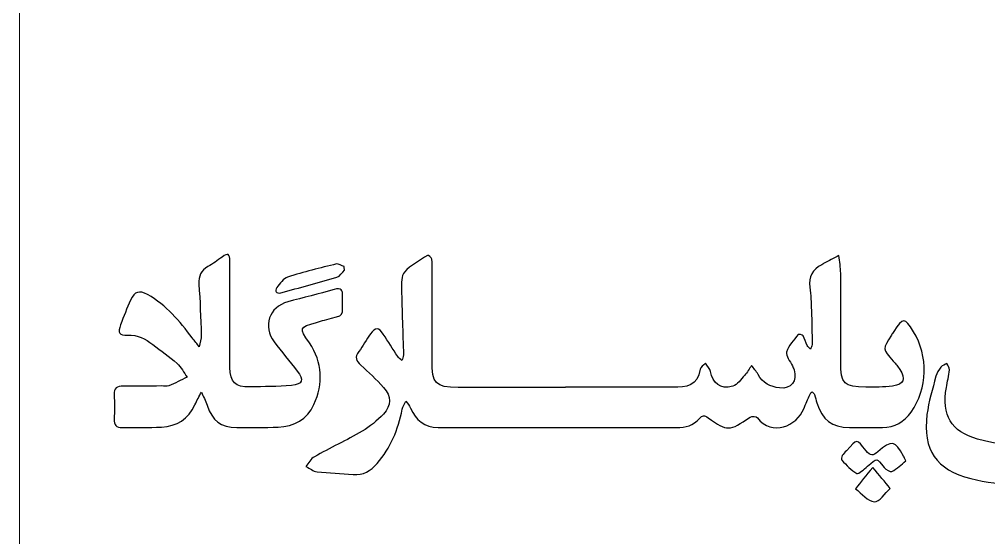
# Model space of a CAD drawing. Header units: millimetres. Extents: x 83 to 133, y -64 to 36.
# Drawn here: x 82.82 to 110.25, y -16.9 to -2.24 of the extents above; entities that cross this region are included whole.
import ezdxf

# ---------------------------------------------------------------- set-up
doc = ezdxf.new("R2010")
doc.units = ezdxf.units.MM
doc.header["$MEASUREMENT"] = 0
doc.layers.add('Layer 1', color=7, linetype='Continuous')

msp = doc.modelspace()

# ---------------------------------------------------------------- linework, layer by layer
at = {"layer": 'Layer 1', "color": 250, "lineweight": 18}
msp.add_open_spline([(129.818, 35.5359), (129.818, 35.5359), (85.818, 35.5359), (85.818, 35.5359), (84.1657, 35.5359), (82.818, 34.1882), (82.818, 32.5359), (82.818, 32.5359), (82.818, -61.4641), (82.818, -61.4641), (82.818, -63.1164), (84.1657, -64.4641), (85.818, -64.4641), (85.818, -64.4641), (129.818, -64.4641), (129.818, -64.4641), (131.4703, -64.4641), (132.818, -63.1164), (132.818, -61.4641), (132.818, -61.4641), (132.818, 32.5359), (132.818, 32.5359), (132.818, 34.1882), (131.4703, 35.5359), (129.818, 35.5359)], degree=3, knots=[0, 0, 0, 0, 0.125, 0.125, 0.125, 0.25, 0.25, 0.25, 0.375, 0.375, 0.375, 0.5, 0.5, 0.5, 0.625, 0.625, 0.625, 0.75, 0.75, 0.75, 0.875, 0.875, 0.875, 1, 1, 1, 1], dxfattribs=at)
at = {"layer": 'Layer 1', "color": 250}
for points, knots in [([(88.7751, -10.6378), (88.7751, -11.1192), (88.7706, -11.601), (88.7765, -12.0823), (88.7818, -12.5023), (88.9237, -12.64), (89.3449, -12.6341), (89.7356, -12.6283), (90.1279, -12.6269), (90.5168, -12.5908), (90.8382, -12.5614), (90.8798, -12.4427), (90.6833, -12.1857), (90.4698, -11.9072), (90.2377, -11.643), (90.0286, -11.3617), (89.6981, -10.9165), (89.8828, -10.3795), (90.4183, -10.2278), (90.8517, -10.1046), (91.2924, -10.0088), (91.7247, -9.882), (91.9287, -9.8218), (91.9734, -9.8909), (91.968, -10.0771), (91.9486, -10.6902), (92.0718, -10.5755), (91.4578, -10.7448), (91.381, -10.7666), (91.3042, -10.7886), (91.227, -10.8107), (90.7331, -10.9535), (90.7299, -10.9558), (91.0252, -11.3919), (91.4032, -11.9492), (91.423, -12.5375), (91.1566, -13.1341), (90.9669, -13.5598), (90.5916, -13.749), (90.1429, -13.772), (89.7527, -13.7924), (89.3603, -13.7834), (88.9692, -13.7797), (88.5118, -13.7752), (88.2815, -13.5973), (88.1293, -13.1548), (88.0855, -13.0271), (88.0237, -12.9051), (87.9699, -12.7809), (87.909, -12.9006), (87.8435, -13.018), (87.787, -13.14), (87.5993, -13.5435), (87.275, -13.7518), (86.8406, -13.7725), (86.4703, -13.7902), (86.0982, -13.7729), (85.7275, -13.7806), (85.5578, -13.7843), (85.494, -13.7152), (85.5004, -13.5481), (85.509, -13.3177), (85.5108, -13.0866), (85.5004, -12.8563), (85.4914, -12.6653), (85.5871, -12.6098), (85.7555, -12.6107), (86.1164, -12.6121), (86.4776, -12.6102), (86.8388, -12.6093), (86.9088, -12.6093), (86.9878, -12.6296), (87.0478, -12.6048), (87.2245, -12.533), (87.3942, -12.4431), (87.5667, -12.3601), (87.4732, -12.2277), (87.4001, -12.0737), (87.2822, -11.9685), (87.0664, -11.7757), (86.8234, -11.6128), (86.5927, -11.4362), (86.3827, -11.2741), (86.1673, -11.1553), (85.8806, -11.1716), (85.6377, -11.1851), (85.5989, -11.106), (85.6841, -10.8772), (85.7718, -10.6428), (85.8611, -10.4079), (85.9673, -10.1814), (86.0842, -9.932), (86.2048, -9.8932), (86.4478, -10.026), (86.9806, -10.3163), (87.3499, -10.7791), (87.7122, -11.2484), (87.7776, -11.3332), (87.8449, -11.4168), (87.9112, -11.5003), (87.9312, -11.3897), (87.9708, -11.2786), (87.9673, -11.1689), (87.9519, -10.688), (87.9306, -10.2075), (87.8986, -9.7271), (87.8837, -9.5013), (87.9578, -9.3427), (88.1559, -9.2298), (88.2951, -9.1508), (88.4283, -9.0601), (88.5538, -8.9608), (88.7222, -8.828), (88.7756, -8.8799), (88.7751, -9.0732), (88.7724, -9.5948), (88.7742, -10.1167), (88.7742, -10.6378), (88.7742, -10.6378), (88.7751, -10.6378), (88.7751, -10.6378)], [0, 0, 0, 0, 0.025, 0.025, 0.025, 0.05, 0.05, 0.05, 0.075, 0.075, 0.075, 0.1, 0.1, 0.1, 0.125, 0.125, 0.125, 0.15, 0.15, 0.15, 0.175, 0.175, 0.175, 0.2, 0.2, 0.2, 0.225, 0.225, 0.225, 0.25, 0.25, 0.25, 0.275, 0.275, 0.275, 0.3, 0.3, 0.3, 0.325, 0.325, 0.325, 0.35, 0.35, 0.35, 0.375, 0.375, 0.375, 0.4, 0.4, 0.4, 0.425, 0.425, 0.425, 0.45, 0.45, 0.45, 0.475, 0.475, 0.475, 0.5, 0.5, 0.5, 0.525, 0.525, 0.525, 0.55, 0.55, 0.55, 0.575, 0.575, 0.575, 0.6, 0.6, 0.6, 0.625, 0.625, 0.625, 0.65, 0.65, 0.65, 0.675, 0.675, 0.675, 0.7, 0.7, 0.7, 0.725, 0.725, 0.725, 0.75, 0.75, 0.75, 0.775, 0.775, 0.775, 0.8, 0.8, 0.8, 0.825, 0.825, 0.825, 0.85, 0.85, 0.85, 0.875, 0.875, 0.875, 0.9, 0.9, 0.9, 0.925, 0.925, 0.925, 0.95, 0.95, 0.95, 0.975, 0.975, 0.975, 1, 1, 1, 1]), ([(98.2747, -12.6442), (99.2885, -12.6442), (100.3017, -12.6392), (101.3151, -12.6469), (101.6953, -12.6496), (102.0204, -12.6058), (102.0849, -12.1362), (102.0935, -12.0735), (102.182, -12.0224), (102.234, -11.9659), (102.2855, -12.0445), (102.368, -12.1177), (102.383, -12.2021), (102.4398, -12.5241), (102.6499, -12.7187), (103.0115, -12.6122), (103.1415, -12.5733), (103.2437, -12.422), (103.3448, -12.3096), (103.4207, -12.2251), (103.4757, -12.1217), (103.5399, -12.027), (103.6026, -12.1113), (103.6753, -12.1905), (103.7255, -12.2821), (103.8591, -12.5254), (104.0731, -12.637), (104.3355, -12.6655), (104.661, -12.7012), (104.8462, -12.4636), (104.7451, -12.1494), (104.7328, -12.1113), (104.7144, -12.0753), (104.6976, -12.0386), (104.6371, -11.9068), (104.5008, -11.7528), (104.5319, -11.6485), (104.5861, -11.4666), (104.7401, -11.3126), (104.8625, -11.1546), (104.8755, -11.1378), (104.9822, -11.1578), (105.0002, -11.1874), (105.0517, -11.2719), (105.0751, -11.3727), (105.119, -11.4625), (105.1379, -11.5027), (105.179, -11.532), (105.2098, -11.5663), (105.2255, -11.5243), (105.2553, -11.482), (105.2548, -11.4395), (105.2526, -11.1185), (105.2476, -10.7973), (105.2359, -10.4763), (105.2278, -10.256), (105.2178, -10.0347), (105.1894, -9.8162), (105.1515, -9.5172), (105.2666, -9.3117), (105.529, -9.1785), (105.547, -9.1695), (105.5619, -9.1551), (105.5795, -9.146), (105.7244, -9.0715), (105.8695, -8.9975), (106.0149, -8.923), (106.032, -9.0892), (106.0636, -9.2553), (106.0645, -9.4214), (106.069, -10.2546), (106.0622, -11.0877), (106.0654, -11.9204), (106.0681, -12.5526), (106.1562, -12.6392), (106.778, -12.6392), (107.0281, -12.6392), (107.2819, -12.646), (107.5285, -12.6103), (107.8604, -12.5615), (107.9145, -12.4198), (107.7375, -12.1417), (107.6837, -12.0576), (107.6196, -11.9791), (107.5528, -11.9046), (107.2485, -11.5624), (107.2471, -11.5627), (107.4981, -11.1712), (107.5199, -11.1374), (107.5451, -11.1062), (107.5673, -11.0724), (107.8329, -10.6592), (107.8649, -10.6587), (108.1235, -11.0728), (108.5526, -11.7587), (108.5273, -12.6867), (108.0594, -13.345), (107.8613, -13.624), (107.5953, -13.7812), (107.2471, -13.7826), (106.936, -13.7835), (106.6249, -13.7884), (106.3138, -13.7821), (105.8035, -13.7712), (105.5435, -13.5726), (105.3872, -13.0858), (105.3632, -13.0095), (105.3511, -12.9291), (105.3239, -12.8537), (105.3132, -12.823), (105.2779, -12.8005), (105.2539, -12.7743), (105.2355, -12.7968), (105.2101, -12.8168), (105.1984, -12.842), (105.1365, -12.9788), (105.0733, -13.1156), (105.0192, -13.2557), (104.8322, -13.7378), (104.1124, -14.0449), (103.7092, -13.509), (103.6799, -13.4697), (103.5467, -13.4588), (103.4997, -13.4904), (102.9086, -13.8918), (102.8607, -13.8986), (102.3116, -13.5085), (102.2073, -13.4345), (102.1509, -13.4299), (102.0651, -13.5297), (101.8966, -13.7244), (101.6713, -13.7884), (101.4175, -13.7875), (99.1693, -13.7826), (96.9214, -13.7807), (94.6736, -13.7794), (94.283, -13.7794), (94.0382, -13.5803), (93.8906, -13.2326), (93.8608, -13.1626), (93.8011, -13.1053), (93.7555, -13.042), (93.7198, -13.1174), (93.6675, -13.1892), (93.6521, -13.2687), (93.541, -13.8395), (93.3234, -14.3588), (92.9404, -14.8048), (92.7594, -15.0167), (92.5526, -15.1396), (92.2623, -15.1115), (91.9231, -15.079), (91.5813, -15.074), (91.2432, -15.0347), (91.1342, -15.0221), (91.0336, -14.9386), (90.9293, -14.8875), (91.0079, -14.7936), (91.0679, -14.6667), (91.1676, -14.6108), (91.6133, -14.3615), (92.0785, -14.146), (92.5197, -13.8891), (92.7409, -13.7605), (92.9424, -13.5856), (93.123, -13.402), (93.3506, -13.1712), (93.3482, -12.8943), (93.126, -12.6478), (92.9251, -12.4252), (92.7034, -12.2198), (92.4799, -12.0179), (92.3475, -11.8987), (92.3016, -11.7953), (92.424, -11.6372), (92.5458, -11.4792), (92.6362, -11.2968), (92.7554, -11.1365), (92.9008, -10.9414), (92.9826, -10.9441), (93.1184, -11.1424), (93.2598, -11.3491), (93.387, -11.565), (93.5248, -11.7737), (93.5551, -11.8193), (93.6048, -11.8509), (93.6453, -11.8893), (93.6607, -11.8368), (93.6905, -11.7841), (93.6891, -11.7321), (93.6725, -11.1108), (93.645, -10.4895), (93.6346, -9.8676), (93.6318, -9.7037), (93.6228, -9.4865), (93.7162, -9.3859), (93.896, -9.1921), (94.1453, -9.062), (94.3719, -8.9153), (94.3845, -8.9071), (94.4808, -8.9798), (94.4889, -9.0232), (94.5078, -9.1306), (94.4997, -9.2431), (94.4997, -9.3537), (94.4997, -10.1963), (94.4992, -11.0394), (94.4992, -11.8825), (94.4992, -12.5444), (94.5832, -12.6424), (95.2339, -12.6483), (96.2477, -12.6564), (97.261, -12.6505), (98.2747, -12.6505), (98.2747, -12.6505), (98.2747, -12.6442), (98.2747, -12.6442)], [0, 0, 0, 0, 0.0138889, 0.0138889, 0.0138889, 0.0277778, 0.0277778, 0.0277778, 0.0416667, 0.0416667, 0.0416667, 0.0555556, 0.0555556, 0.0555556, 0.0694444, 0.0694444, 0.0694444, 0.0833333, 0.0833333, 0.0833333, 0.0972222, 0.0972222, 0.0972222, 0.1111111, 0.1111111, 0.1111111, 0.125, 0.125, 0.125, 0.1388889, 0.1388889, 0.1388889, 0.1527778, 0.1527778, 0.1527778, 0.1666667, 0.1666667, 0.1666667, 0.1805556, 0.1805556, 0.1805556, 0.1944444, 0.1944444, 0.1944444, 0.2083333, 0.2083333, 0.2083333, 0.2222222, 0.2222222, 0.2222222, 0.2361111, 0.2361111, 0.2361111, 0.25, 0.25, 0.25, 0.2638889, 0.2638889, 0.2638889, 0.2777778, 0.2777778, 0.2777778, 0.2916667, 0.2916667, 0.2916667, 0.3055556, 0.3055556, 0.3055556, 0.3194444, 0.3194444, 0.3194444, 0.3333333, 0.3333333, 0.3333333, 0.3472222, 0.3472222, 0.3472222, 0.3611111, 0.3611111, 0.3611111, 0.375, 0.375, 0.375, 0.3888889, 0.3888889, 0.3888889, 0.4027778, 0.4027778, 0.4027778, 0.4166667, 0.4166667, 0.4166667, 0.4305556, 0.4305556, 0.4305556, 0.4444444, 0.4444444, 0.4444444, 0.4583333, 0.4583333, 0.4583333, 0.4722222, 0.4722222, 0.4722222, 0.4861111, 0.4861111, 0.4861111, 0.5, 0.5, 0.5, 0.5138889, 0.5138889, 0.5138889, 0.5277778, 0.5277778, 0.5277778, 0.5416667, 0.5416667, 0.5416667, 0.5555556, 0.5555556, 0.5555556, 0.5694444, 0.5694444, 0.5694444, 0.5833333, 0.5833333, 0.5833333, 0.5972222, 0.5972222, 0.5972222, 0.6111111, 0.6111111, 0.6111111, 0.625, 0.625, 0.625, 0.6388889, 0.6388889, 0.6388889, 0.6527778, 0.6527778, 0.6527778, 0.6666667, 0.6666667, 0.6666667, 0.6805556, 0.6805556, 0.6805556, 0.6944444, 0.6944444, 0.6944444, 0.7083333, 0.7083333, 0.7083333, 0.7222222, 0.7222222, 0.7222222, 0.7361111, 0.7361111, 0.7361111, 0.75, 0.75, 0.75, 0.7638889, 0.7638889, 0.7638889, 0.7777778, 0.7777778, 0.7777778, 0.7916667, 0.7916667, 0.7916667, 0.8055556, 0.8055556, 0.8055556, 0.8194444, 0.8194444, 0.8194444, 0.8333333, 0.8333333, 0.8333333, 0.8472222, 0.8472222, 0.8472222, 0.8611111, 0.8611111, 0.8611111, 0.875, 0.875, 0.875, 0.8888889, 0.8888889, 0.8888889, 0.9027778, 0.9027778, 0.9027778, 0.9166667, 0.9166667, 0.9166667, 0.9305556, 0.9305556, 0.9305556, 0.9444444, 0.9444444, 0.9444444, 0.9583333, 0.9583333, 0.9583333, 0.9722222, 0.9722222, 0.9722222, 0.9861111, 0.9861111, 0.9861111, 1, 1, 1, 1]), ([(122.4735, -13.7826), (120.7382, -13.7826), (119.0024, -13.7844), (117.2666, -13.7817), (116.768, -13.7808), (116.582, -13.6599), (116.4981, -13.169), (116.4077, -12.6385), (116.3866, -12.0961), (116.3305, -11.5597), (116.3234, -11.4902), (116.2899, -11.4237), (116.2682, -11.3556), (116.2312, -11.4116), (116.1842, -11.4635), (116.159, -11.524), (115.9679, -11.9868), (115.7634, -12.4452), (115.5972, -12.9166), (115.3696, -13.5618), (114.9461, -13.9082), (114.2512, -13.8952), (114.0307, -13.8916), (113.8384, -13.9768), (113.7503, -14.1683), (113.4722, -14.7698), (112.9375, -14.9997), (112.3587, -15.1653), (111.4944, -15.4128), (110.6184, -15.4493), (109.7451, -15.2272), (108.7638, -14.977), (108.3822, -14.4225), (108.5064, -13.4155), (108.5512, -13.0502), (108.6659, -12.6931), (108.7597, -12.3355), (108.7845, -12.241), (108.8419, -12.1508), (108.9029, -12.0731), (108.9413, -12.0248), (109.0149, -12.0036), (109.0727, -11.9702), (109.0962, -12.0302), (109.145, -12.0929), (109.1391, -12.1503), (109.1228, -12.3192), (109.0857, -12.4863), (109.0551, -12.6533), (108.9115, -13.43), (109.1906, -13.9046), (109.9374, -14.1119), (111.0062, -14.4077), (112.0791, -14.3679), (113.147, -14.1051), (113.241, -14.082), (113.5336, -14.0752), (113.2699, -13.8468), (113.2519, -13.831), (113.2356, -13.7853), (113.2455, -13.7696), (113.4623, -13.4011), (113.1042, -13.5131), (112.9863, -13.4891), (112.5849, -13.4075), (112.1744, -13.3723), (111.7717, -13.2959), (111.2487, -13.1965), (111.0334, -12.8728), (111.1647, -12.3571), (111.3905, -11.4694), (111.8131, -10.7162), (112.7004, -10.3269), (112.9294, -10.2263), (113.0486, -10.0858), (113.0332, -9.8257), (113.0256, -9.6876), (113.0654, -9.5471), (113.0798, -9.408), (113.1056, -9.1583), (113.1403, -9.1304), (113.3828, -9.2256), (113.7363, -9.3647), (114.0831, -9.5214), (114.4363, -9.6627), (114.606, -9.7313), (114.6119, -9.8085), (114.467, -9.9039), (114.3053, -10.01), (114.3564, -10.102), (114.4647, -10.2122), (114.9177, -10.6715), (115.2103, -11.2251), (115.4098, -11.8333), (115.4323, -11.901), (115.492, -11.9561), (115.534, -12.0175), (115.576, -11.9657), (115.6378, -11.9196), (115.6569, -11.8609), (115.8003, -11.4148), (115.9513, -10.97), (116.07, -10.517), (116.1942, -10.0429), (116.2853, -9.5602), (116.3923, -9.0816), (116.4032, -9.0332), (116.4145, -8.9812), (116.4407, -8.9411), (116.4759, -8.8878), (116.5261, -8.844), (116.5694, -8.7962), (116.5974, -8.8544), (116.6444, -8.9114), (116.6498, -8.9714), (116.6935, -9.4703), (116.7369, -9.9689), (116.7662, -10.4687), (116.7975, -10.9989), (116.8078, -11.5307), (116.8371, -12.0613), (116.8602, -12.4736), (116.9754, -12.587), (117.3822, -12.6285), (117.482, -12.6385), (117.5822, -12.6438), (117.6821, -12.6438), (120.5716, -12.6488), (123.4606, -12.6533), (126.3496, -12.657), (127.0311, -12.6579), (127.04, -12.657), (127.0839, -11.9909), (127.1236, -11.3939), (127.0446, -10.8033), (126.8437, -10.2443), (126.7033, -9.8519), (126.7615, -9.5675), (127.0532, -9.2744), (127.4741, -8.8517), (127.4587, -8.8378), (127.7115, -9.4012), (127.8059, -9.6113), (127.9007, -9.8217), (128.0009, -10.0289), (128.0665, -10.1643), (128.0556, -10.2435), (127.8814, -10.224), (127.7621, -10.2109), (127.6921, -10.2435), (127.6772, -10.3771), (127.6204, -10.8846), (127.5545, -11.3912), (127.4984, -11.8987), (127.4921, -11.9616), (127.5223, -12.0284), (127.5354, -12.0925), (127.5968, -12.0659), (127.6663, -12.0491), (127.7183, -12.0104), (128.2142, -11.6351), (128.7108, -11.2576), (129.3128, -11.0657), (129.529, -10.9966), (129.7603, -10.9437), (129.9861, -10.9384), (130.6485, -10.9207), (131.0147, -11.4784), (130.7365, -12.0758), (130.3193, -12.9739), (129.5783, -13.4734), (128.6313, -13.6445), (128.0732, -13.7448), (127.4966, -13.7755), (126.928, -13.7823), (125.4434, -13.8007), (123.9587, -13.7885), (122.4735, -13.7885), (122.4735, -13.7885), (122.4735, -13.7826), (122.4735, -13.7826)], [0, 0, 0, 0, 0.0166667, 0.0166667, 0.0166667, 0.0333333, 0.0333333, 0.0333333, 0.05, 0.05, 0.05, 0.0666667, 0.0666667, 0.0666667, 0.0833333, 0.0833333, 0.0833333, 0.1, 0.1, 0.1, 0.1166667, 0.1166667, 0.1166667, 0.1333333, 0.1333333, 0.1333333, 0.15, 0.15, 0.15, 0.1666667, 0.1666667, 0.1666667, 0.1833333, 0.1833333, 0.1833333, 0.2, 0.2, 0.2, 0.2166667, 0.2166667, 0.2166667, 0.2333333, 0.2333333, 0.2333333, 0.25, 0.25, 0.25, 0.2666667, 0.2666667, 0.2666667, 0.2833333, 0.2833333, 0.2833333, 0.3, 0.3, 0.3, 0.3166667, 0.3166667, 0.3166667, 0.3333333, 0.3333333, 0.3333333, 0.35, 0.35, 0.35, 0.3666667, 0.3666667, 0.3666667, 0.3833333, 0.3833333, 0.3833333, 0.4, 0.4, 0.4, 0.4166667, 0.4166667, 0.4166667, 0.4333333, 0.4333333, 0.4333333, 0.45, 0.45, 0.45, 0.4666667, 0.4666667, 0.4666667, 0.4833333, 0.4833333, 0.4833333, 0.5, 0.5, 0.5, 0.5166667, 0.5166667, 0.5166667, 0.5333333, 0.5333333, 0.5333333, 0.55, 0.55, 0.55, 0.5666667, 0.5666667, 0.5666667, 0.5833333, 0.5833333, 0.5833333, 0.6, 0.6, 0.6, 0.6166667, 0.6166667, 0.6166667, 0.6333333, 0.6333333, 0.6333333, 0.65, 0.65, 0.65, 0.6666667, 0.6666667, 0.6666667, 0.6833333, 0.6833333, 0.6833333, 0.7, 0.7, 0.7, 0.7166667, 0.7166667, 0.7166667, 0.7333333, 0.7333333, 0.7333333, 0.75, 0.75, 0.75, 0.7666667, 0.7666667, 0.7666667, 0.7833333, 0.7833333, 0.7833333, 0.8, 0.8, 0.8, 0.8166667, 0.8166667, 0.8166667, 0.8333333, 0.8333333, 0.8333333, 0.85, 0.85, 0.85, 0.8666667, 0.8666667, 0.8666667, 0.8833333, 0.8833333, 0.8833333, 0.9, 0.9, 0.9, 0.9166667, 0.9166667, 0.9166667, 0.9333333, 0.9333333, 0.9333333, 0.95, 0.95, 0.95, 0.9666667, 0.9666667, 0.9666667, 0.9833333, 0.9833333, 0.9833333, 1, 1, 1, 1]), ([(92.0197, -9.3312), (91.9488, -9.3998), (91.8897, -9.5055), (91.8061, -9.5304), (91.2805, -9.6879), (90.75, -9.8298), (90.2203, -9.9725), (90.0853, -10.0086), (90.0397, -9.925), (90.1065, -9.828), (90.1864, -9.7115), (90.2884, -9.5688), (90.4104, -9.5295), (90.865, -9.3832), (91.3311, -9.2698), (91.7962, -9.1574), (91.8567, -9.1429), (91.9358, -9.2052), (92.0067, -9.2314), (92.0106, -9.2653), (92.0153, -9.2983), (92.0197, -9.3312)], [0, 0, 0, 0, 0.1428571, 0.1428571, 0.1428571, 0.2857143, 0.2857143, 0.2857143, 0.4285714, 0.4285714, 0.4285714, 0.5714286, 0.5714286, 0.5714286, 0.7142857, 0.7142857, 0.7142857, 0.8571429, 0.8571429, 0.8571429, 1, 1, 1, 1]), ([(107.9084, -14.7278), (107.7788, -14.8317), (107.6583, -14.9518), (107.5141, -15.0295), (107.4718, -15.0525), (107.3412, -14.9753), (107.2915, -14.9121), (107.0722, -14.632), (107.1136, -14.634), (106.8201, -14.8805), (106.7244, -14.9609), (106.5713, -15.1076), (106.5207, -15.0804), (106.3591, -14.9952), (106.2299, -14.8453), (106.0968, -14.7111), (106.0759, -14.6899), (106.0886, -14.6163), (106.1084, -14.5793), (106.1361, -14.5277), (106.1843, -14.4866), (106.2251, -14.4429), (106.5452, -14.0984), (106.5009, -14.0857), (106.7844, -14.4429), (106.8996, -14.5883), (106.9827, -14.5901), (107.1195, -14.4682), (107.4997, -14.1286), (107.6072, -14.152), (107.8434, -14.5924), (107.8619, -14.6267), (107.8777, -14.6628), (107.9084, -14.7278)], [0, 0, 0, 0, 0.0909091, 0.0909091, 0.0909091, 0.1818182, 0.1818182, 0.1818182, 0.2727273, 0.2727273, 0.2727273, 0.3636364, 0.3636364, 0.3636364, 0.4545455, 0.4545455, 0.4545455, 0.5454545, 0.5454545, 0.5454545, 0.6363636, 0.6363636, 0.6363636, 0.7272727, 0.7272727, 0.7272727, 0.8181818, 0.8181818, 0.8181818, 0.9090909, 0.9090909, 0.9090909, 1, 1, 1, 1]), ([(106.9703, -14.9099), (107.1571, -15.133), (107.3125, -15.3186), (107.4683, -15.5042), (107.317, -15.6411), (107.1559, -15.8971), (107.0167, -15.8853), (106.829, -15.8695), (106.6582, -15.6486), (106.4803, -15.5159), (106.6316, -15.3285), (106.7833, -15.1411), (106.9703, -14.9099)], [0, 0, 0, 0, 0.25, 0.25, 0.25, 0.5, 0.5, 0.5, 0.75, 0.75, 0.75, 1, 1, 1, 1])]:
    msp.add_open_spline(points, degree=3, knots=knots, dxfattribs=at)

doc.saveas('drawing.dxf')
